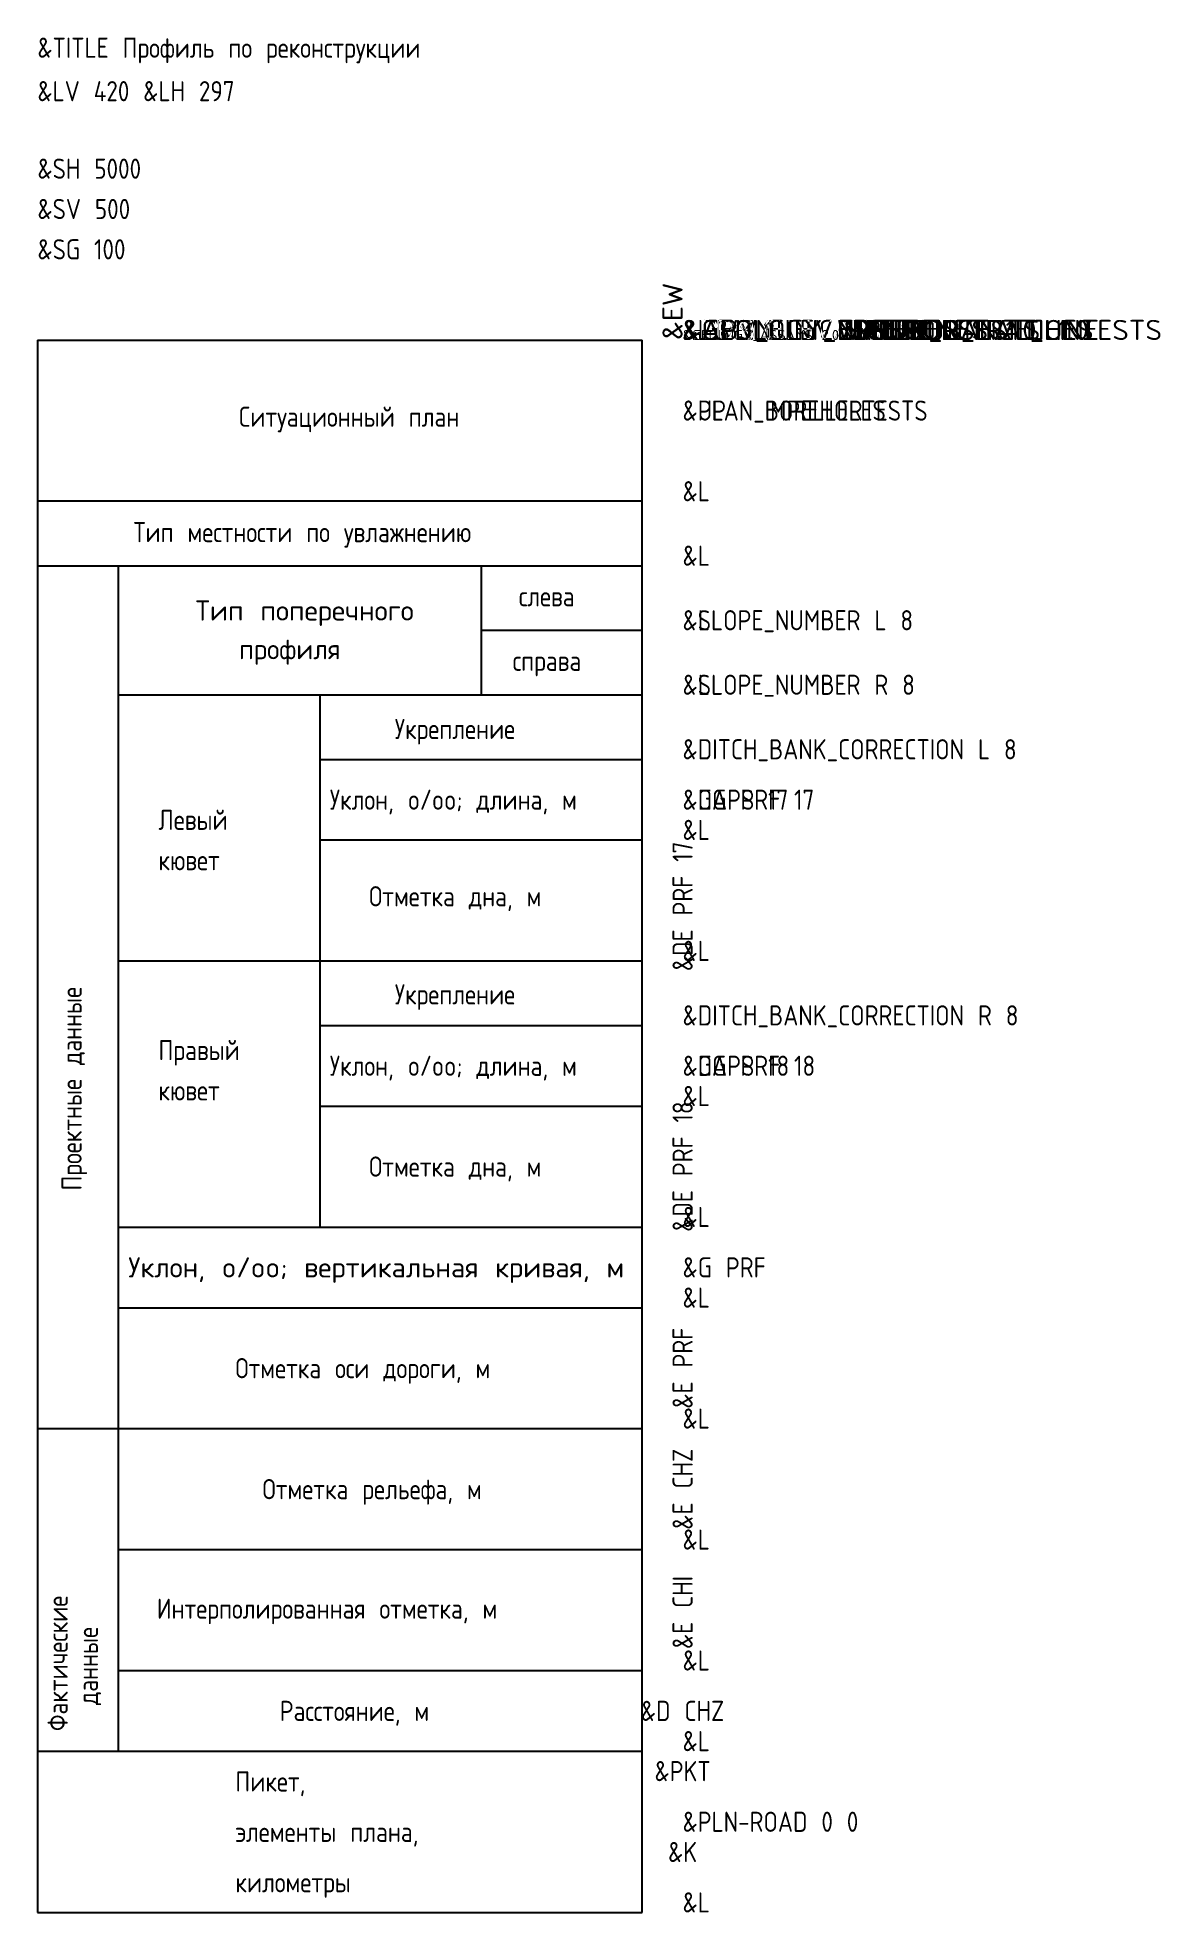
# Model space of a CAD drawing. Extents: x 0 to 139, y 0 to 233.
import ezdxf
from ezdxf.enums import TextEntityAlignment as Align

# ---------------------------------------------------------------- set-up
doc = ezdxf.new("R2010")
doc.units = 0
for name, color, linetype in [('Геология_вода', 7, 'Continuous'), ('Геология_выработки', 7, 'Continuous'), ('Геология_испытания_крыльчаткой', 7, 'Continuous'), ('Геология_контуры', 7, 'Continuous'), ('Геология_мерзлота', 7, 'Continuous'), ('Геология_опробование', 7, 'Continuous'), ('Геология_подписи', 7, 'Continuous'), ('Геология_список_ИГЭ', 7, 'Continuous'), ('Геология_точки_статического_зондирования', 7, 'Continuous'), ('Геология_штриховки', 8, 'Continuous'), ('Интерполированный профиль', 2, 'Continuous'), ('Километры', 7, 'Continuous'), ('Коммуникации', 7, 'Continuous'), ('Красные отметки', 1, 'Continuous'), ('Красный профиль', 1, 'Continuous'), ('Линейка абсолютных высот', 7, 'Continuous'), ('Отметки кюветов', 7, 'Continuous'), ('Пикеты', 7, 'Continuous'), ('Прямые и кривые в плане', 7, 'Continuous'), ('Рабочие отметки', 7, 'Continuous'), ('Развернутый план', 7, 'Continuous'), ('Ссылочные профили', 144, 'Continuous'), ('Таблица', 7, 'Continuous'), ('Таблица отметок', 7, 'Continuous'), ('УВВ', 7, 'Continuous'), ('Черные отметки', 3, 'Continuous'), ('Черный профиль', 3, 'Continuous')]:
    doc.layers.add(name, color=color, linetype=linetype)
doc.styles.get("Standard").update_dxf_attribs({"font": 'txt.shx'})

msp = doc.modelspace()

# ---------------------------------------------------------------- linework, layer by layer
at = {"linetype": 'Continuous', "flags": 128}
msp.add_lwpolyline([(0, 195), (75, 195)], dxfattribs=at)
at = {"layer": 'Таблица', "linetype": 'Continuous', "flags": 128}
for points in [[(0, 195), (0, 0)], [(75, 0), (75, 195)], [(75, 175), (0, 175)], [(0, 167), (75, 167)], [(10, 167), (10, 20)], [(55, 167), (55, 151)], [(55, 159), (75, 159)], [(10, 151), (75, 151)], [(35, 151), (35, 85)], [(35, 143), (75, 143)], [(35, 133), (75, 133)], [(10, 118), (75, 118)], [(35, 110), (75, 110)], [(35, 100), (75, 100)], [(10, 85), (75, 85)], [(10, 75), (75, 75)], [(0, 60), (75, 60)], [(10, 45), (75, 45)], [(10, 30), (75, 30)], [(0, 20), (75, 20)], [(0, 0), (75, 0)]]:
    msp.add_lwpolyline(points, dxfattribs=at)

# ---------------------------------------------------------------- texts
at = {"linetype": 'Continuous', "width": 0.8}
for s, p in [('&TITLE Профиль по реконструкции', (0, 230)), ('&LV 420 &LH 297', (0, 224.61))]:
    msp.add_text(s, height=2.5, dxfattribs=at).set_placement(p)
at = {"layer": 'Геология_вода', "linetype": 'Continuous'}
msp.add_text('&GEOLOGY_WATER', height=2.5, dxfattribs=at).set_placement((80, 195))
at = {"layer": 'Геология_выработки', "linetype": 'Continuous'}
msp.add_text('&GEOLOGY_BOREHOLES 1.0', height=2.5, dxfattribs=at).set_placement((80, 195))
at = {"layer": 'Геология_испытания_крыльчаткой', "linetype": 'Continuous'}
msp.add_text('&GEOLOGY_IMPELLERTESTS 1.0', height=2.5, dxfattribs=at).set_placement((80, 195))
at = {"layer": 'Геология_контуры', "linetype": 'Continuous'}
msp.add_text('&GEOLOGY_CONTOURS', height=2.5, dxfattribs=at).set_placement((80, 195))
at = {"layer": 'Геология_мерзлота', "linetype": 'Continuous'}
msp.add_text('&GEOLOGY_FROST', height=2.5, dxfattribs=at).set_placement((80, 195))
at = {"layer": 'Геология_опробование', "linetype": 'Continuous'}
msp.add_text('&GEOLOGY_ASSAYS 2.0', height=1.25, dxfattribs=at).set_placement((80, 195))
at = {"layer": 'Геология_подписи', "linetype": 'Continuous'}
msp.add_text('&GEOLOGY_NOTES', height=2.5, dxfattribs=at).set_placement((80, 195))
at = {"layer": 'Геология_список_ИГЭ', "linetype": 'Continuous'}
msp.add_text('&GEOLOGY_LEGEND', height=2.5, dxfattribs=at).set_placement((80, 195))
at = {"layer": 'Геология_точки_статического_зондирования', "linetype": 'Continuous'}
msp.add_text('&GEOLOGY_CONEPENETRATIONTESTS', height=2.5, dxfattribs=at).set_placement((80, 195))
at = {"layer": 'Геология_штриховки', "linetype": 'Continuous'}
msp.add_text('&GEOLOGY_GROUNDS_HATCHES', height=2.5, dxfattribs=at).set_placement((80, 195))
at = {"layer": 'Интерполированный профиль', "linetype": 'Continuous'}
msp.add_text('&AP', height=2.5, dxfattribs=at).set_placement((80, 195))
at = {"layer": 'Интерполированный профиль', "linetype": 'Continuous', "width": 0.8}
msp.add_text('&E CHI', height=2.5, rotation=90, dxfattribs=at).set_placement((80, 37.21), align=Align.MIDDLE_CENTER)
at = {"layer": 'Километры', "linetype": 'Continuous', "width": 0.8}
msp.add_text('&K', height=2.5, dxfattribs=at).set_placement((80, 5.5), align=Align.BOTTOM_CENTER)
at = {"layer": 'Коммуникации', "linetype": 'Continuous'}
msp.add_text('&COMMUNICATIONS', height=2.5, dxfattribs=at).set_placement((80, 195))
at = {"layer": 'Красные отметки', "linetype": 'Continuous', "width": 0.8}
msp.add_text('&G PRF', height=2.5, dxfattribs=at).set_placement((80, 80), align=Align.MIDDLE_LEFT)
msp.add_text('&E PRF', height=2.5, rotation=90, dxfattribs=at).set_placement((80, 67.5), align=Align.MIDDLE_CENTER)
at = {"layer": 'Красный профиль', "linetype": 'Continuous'}
msp.add_text('&PP', height=2.5, dxfattribs=at).set_placement((80, 195))
at = {"layer": 'Линейка абсолютных высот', "linetype": 'Continuous'}
msp.add_text('&ABS_ELEVATIONS_RANGE_LINE', height=2.5, dxfattribs=at).set_placement((80, 195))
at = {"layer": 'Отметки кюветов', "linetype": 'Continuous', "width": 0.8}
for s, p in [('&GAPS 17', (80, 138)), ('&DG PRF 17', (80, 138)), ('&GAPS 18', (80, 105)), ('&DG PRF 18', (80, 105))]:
    msp.add_text(s, height=2.5, dxfattribs=at).set_placement(p, align=Align.MIDDLE_LEFT)
for s, p in [('&DE PRF 17', (80, 124.77)), ('&DE PRF 18', (80, 92.5))]:
    msp.add_text(s, height=2.5, rotation=90, dxfattribs=at).set_placement(p, align=Align.MIDDLE_CENTER)
at = {"layer": 'Пикеты', "linetype": 'Continuous', "width": 0.8}
msp.add_text('&PKT', height=2.5, dxfattribs=at).set_placement((80, 15.53), align=Align.BOTTOM_CENTER)
at = {"layer": 'Прямые и кривые в плане', "linetype": 'Continuous', "width": 0.8}
msp.add_text('&PLN-ROAD 0 0', height=2.5, dxfattribs=at).set_placement((80, 10))
at = {"layer": 'Рабочие отметки', "linetype": 'Continuous'}
msp.add_text('&EW', height=2.5, rotation=90, dxfattribs=at).set_placement((80, 195))
at = {"layer": 'Развернутый план', "linetype": 'Continuous', "width": 0.8}
for s in ['&PLAN_IMPELLERTESTS', '&PLAN_BOREHOLES', '&UP']:
    msp.add_text(s, height=2.5, dxfattribs=at).set_placement((80, 185))
at = {"layer": 'Ссылочные профили', "linetype": 'Continuous', "width": 0.8}
for s in ['&REFP 1', '&REFP 0']:
    msp.add_text(s, height=2.5, dxfattribs=at).set_placement((80, 195))
at = {"layer": 'Таблица', "linetype": 'Continuous', "width": 0.8}
for s, p in [('&SH 5000', (0, 215)), ('&SV 500', (0, 210)), ('&SG 100', (0, 205)), ('&L', (80, 195)), ('Ситуационный план', (24.99, 184.24)), ('&L', (80, 175)), ('Тип местности по увлажнению', (11.91, 169.93)), ('&L', (80, 167)), ('слева', (59.69, 161.97)), ('&L', (80, 159)), ('&SLOPE_NUMBER L 8', (80, 159)), ('справа', (58.93, 153.97)), ('&L', (80, 151)), ('&SLOPE_NUMBER R 8', (80, 151)), ('Укрепление', (44.31, 145.52)), ('&L', (80, 143)), ('&DITCH_BANK_CORRECTION L 8', (80, 143)), ('Уклон, o/oo; длина, м', (36.25, 136.75)), ('Левый', (15, 134.25)), ('&L', (80, 133)), ('кювет', (15, 129.25)), ('Отметка дна, м', (41.12, 124.77)), ('&L', (80, 118)), ('Укрепление', (44.31, 112.61)), ('&L', (80, 110)), ('&DITCH_BANK_CORRECTION R 8', (80, 110)), ('Правый', (15, 105.7)), ('Уклон, o/oo; длина, м', (36.25, 103.75)), ('кювет', (15, 100.7)), ('&L', (80, 100)), ('Отметка дна, м', (41.12, 91.25)), ('&L', (80, 85)), ('&L', (80, 75)), ('Отметка оси дороги, м', (24.54, 66.25)), ('&L', (80, 60)), ('Отметка рельефа, м', (27.91, 51.25)), ('&L', (80, 45)), ('Интерполированная отметка, м', (14.8, 36.43)), ('&L', (80, 30)), ('Расстояние, м', (30.04, 23.75)), ('&L', (80, 20)), ('Пикет,', (24.54, 15)), ('элементы плана,', (24.54, 8.75)), ('километры', (24.54, 2.5)), ('&L', (80, 0))]:
    msp.add_text(s, height=2.5, dxfattribs=at).set_placement(p)
at = {"layer": 'Таблица', "linetype": 'Continuous'}
for s, width, p, p2 in [('Тип поперечного', 0.755128, (19.59, 160.21), (46.65, 160.21)), ('профиля', 0.755128, (24.99, 155.41), (37.57, 155.41)), ('Уклон, o/oo; вертикальная кривая, м', 0.745629, (11.25, 78.75), (72.76, 78.75))]:
    msp.add_text(s, height=2.5, dxfattribs=dict(at, width=width)).set_placement(p, p2, align=Align.FIT)
at = {"layer": 'Таблица', "linetype": 'Continuous', "width": 0.8}
for s, p in [('Проектные данные', (5.48, 89.53)), ('Фактические', (3.75, 22.5)), ('данные', (7.5, 25.72))]:
    msp.add_text(s, height=2.5, rotation=90, dxfattribs=at).set_placement(p)
at = {"layer": 'Таблица отметок', "linetype": 'Continuous'}
msp.add_text('&ET', height=2.5, dxfattribs=at).set_placement((80, 195))
at = {"layer": 'УВВ', "linetype": 'Continuous'}
msp.add_text('&UVV', height=2.5, dxfattribs=at).set_placement((80, 195))
at = {"layer": 'Черные отметки', "linetype": 'Continuous', "width": 0.8}
msp.add_text('&E CHZ', height=2.5, rotation=90, dxfattribs=at).set_placement((80, 52.5), align=Align.MIDDLE_CENTER)
msp.add_text('&D CHZ', height=2.5, dxfattribs=at).set_placement((80, 25), align=Align.MIDDLE_CENTER)
at = {"layer": 'Черный профиль', "linetype": 'Continuous'}
msp.add_text('&EP', height=2.5, dxfattribs=at).set_placement((80, 195))

doc.saveas('drawing.dxf')
